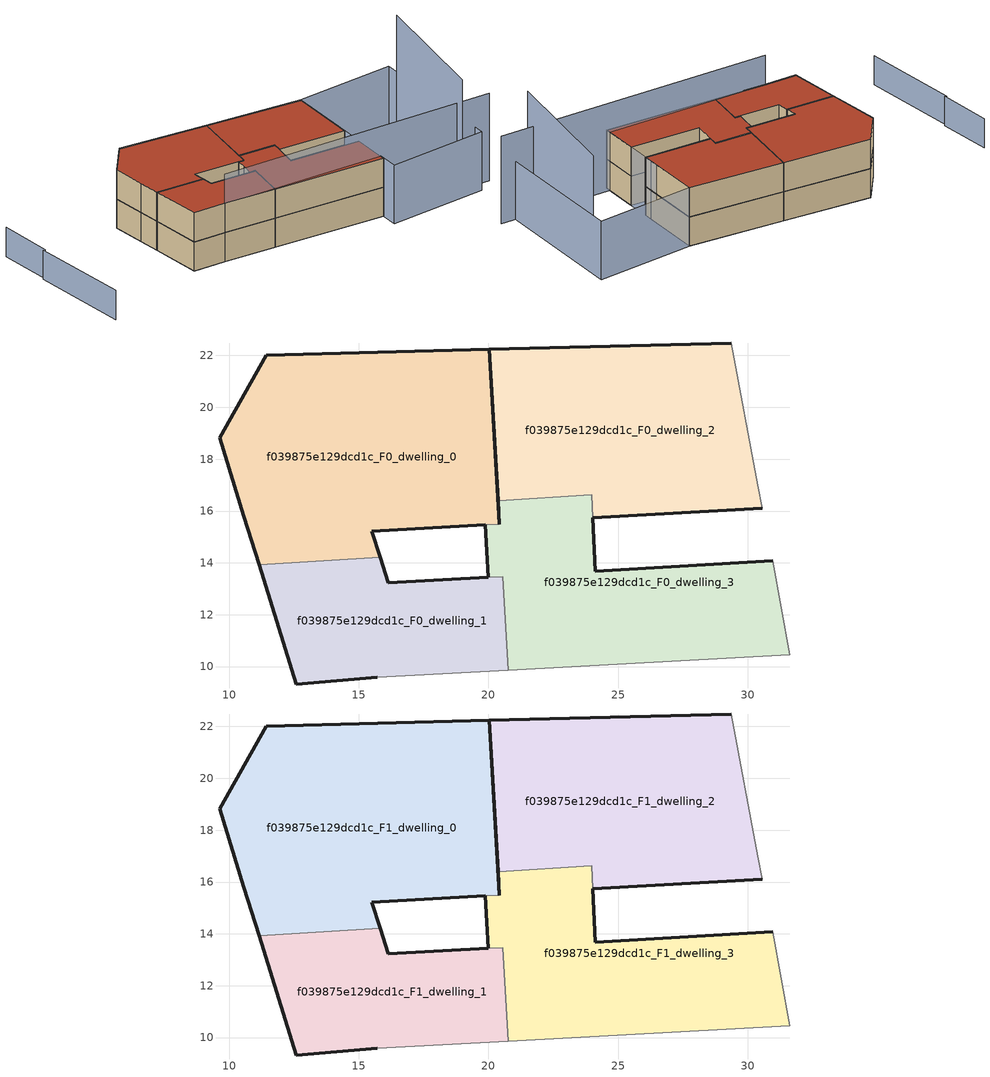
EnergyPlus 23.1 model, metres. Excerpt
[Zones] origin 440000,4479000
f039875e129dcd1c_F0_dwelling_0
 floor ground (EU_floor_Construction): 20.42,15.5 20.02,22.24 11.42,22.01 9.62,18.83 10.57,15.8 11.15,13.93 15.82,14.21 15.5,15.21 19.88,15.46 z0
 wall outside (EU_wall_Construction): 19.88,15.46 15.5,15.21 15.82,14.21 / 11.15,13.93 10.57,15.8 9.62,18.83 11.42,22.01 20.02,22.24 20.42,15.5 z0:3
 wall to f039875e129dcd1c_F0_dwelling_1 (EU_wall_Construction): 15.82,14.21 11.15,13.93 z0:3
 wall to f039875e129dcd1c_F0_dwelling_3 (EU_wall_Construction): 20.42,15.5 19.88,15.46 z0:3
f039875e129dcd1c_F0_dwelling_1
 floor ground (EU_floor_Construction): 20.76,9.87 20.54,13.47 19.99,13.44 16.13,13.24 15.82,14.21 11.15,13.93 12.59,9.33 15.72,9.59 z0
 wall outside (EU_wall_Construction): 15.82,14.21 16.13,13.24 19.99,13.44 / 15.72,9.59 12.59,9.33 11.15,13.93 z0:3
 wall to f039875e129dcd1c_F0_dwelling_3 (EU_wall_Construction): 19.99,13.44 20.54,13.47 20.76,9.87 z0:3
 wall adiabatic (EU_wall_Construction): 20.76,9.87 15.72,9.59 z0:3
f039875e129dcd1c_F0_dwelling_2
 floor ground (EU_floor_Construction): 30.56,16.1 30.39,17 29.36,22.48 20.02,22.24 20.37,16.4 23.98,16.62 24.02,15.74 z0
 wall outside (EU_wall_Construction): 20.37,16.4 20.02,22.24 29.36,22.48 / 30.56,16.1 24.02,15.74 z0:3
 wall to f039875e129dcd1c_F0_dwelling_3 (EU_wall_Construction): 24.02,15.74 23.98,16.62 20.37,16.4 z0:3
 wall adiabatic (EU_wall_Construction): 29.36,22.48 30.39,17 30.56,16.1 z0:3
f039875e129dcd1c_F0_dwelling_3
 floor ground (EU_floor_Construction): 31.63,10.46 30.96,14.08 24.12,13.68 24.02,15.74 23.98,16.62 20.37,16.4 20.42,15.5 19.88,15.46 19.94,14.46 19.99,13.44 20.54,13.47 20.76,9.87 z0
 wall outside (EU_wall_Construction): 20.42,15.5 20.37,16.4 / 24.02,15.74 24.12,13.68 30.96,14.08 / 19.99,13.44 19.94,14.46 19.88,15.46 z0:3
 wall adiabatic (EU_wall_Construction): 30.96,14.08 31.63,10.46 20.76,9.87 z0:3
f039875e129dcd1c_F1_dwelling_0
 floor to f039875e129dcd1c_F0_dwelling_0 (EU_floor_Construction): 20.42,15.5 20.02,22.24 11.42,22.01 9.62,18.83 10.57,15.8 11.15,13.93 15.82,14.21 15.5,15.21 19.88,15.46 z3
 wall outside (EU_wall_Construction): 19.88,15.46 15.5,15.21 15.82,14.21 / 11.15,13.93 10.57,15.8 9.62,18.83 11.42,22.01 20.02,22.24 20.42,15.5 z3:6
 wall to f039875e129dcd1c_F1_dwelling_1 (EU_wall_Construction): 15.82,14.21 11.15,13.93 z3:6
 wall to f039875e129dcd1c_F1_dwelling_3 (EU_wall_Construction): 20.42,15.5 19.88,15.46 z3:6
 roof outside (EU_roof_Construction): 20.02,22.24 20.42,15.5 19.88,15.46 15.5,15.21 15.82,14.21 11.15,13.93 10.57,15.8 9.62,18.83 11.42,22.01 z6
f039875e129dcd1c_F1_dwelling_1
 floor to f039875e129dcd1c_F0_dwelling_1 (EU_floor_Construction): 20.76,9.87 20.54,13.47 19.99,13.44 16.13,13.24 15.82,14.21 11.15,13.93 12.59,9.33 15.72,9.59 z3
 wall outside (EU_wall_Construction): 15.82,14.21 16.13,13.24 19.99,13.44 / 15.72,9.59 12.59,9.33 11.15,13.93 z3:6
 wall to f039875e129dcd1c_F1_dwelling_3 (EU_wall_Construction): 19.99,13.44 20.54,13.47 20.76,9.87 z3:6
 wall adiabatic (EU_wall_Construction): 20.76,9.87 15.72,9.59 z3:6
 roof outside (EU_roof_Construction): 20.54,13.47 20.76,9.87 15.72,9.59 12.59,9.33 11.15,13.93 15.82,14.21 16.13,13.24 19.99,13.44 z6
f039875e129dcd1c_F1_dwelling_2
 floor to f039875e129dcd1c_F0_dwelling_2 (EU_floor_Construction): 30.56,16.1 30.39,17 29.36,22.48 20.02,22.24 20.37,16.4 23.98,16.62 24.02,15.74 z3
 wall outside (EU_wall_Construction): 20.37,16.4 20.02,22.24 29.36,22.48 / 30.56,16.1 24.02,15.74 z3:6
 wall to f039875e129dcd1c_F1_dwelling_3 (EU_wall_Construction): 24.02,15.74 23.98,16.62 20.37,16.4 z3:6
 wall adiabatic (EU_wall_Construction): 29.36,22.48 30.39,17 30.56,16.1 z3:6
 roof outside (EU_roof_Construction): 29.36,22.48 30.39,17 30.56,16.1 24.02,15.74 23.98,16.62 20.37,16.4 20.02,22.24 z6
f039875e129dcd1c_F1_dwelling_3
 floor to f039875e129dcd1c_F0_dwelling_3 (EU_floor_Construction): 31.63,10.46 30.96,14.08 24.12,13.68 24.02,15.74 23.98,16.62 20.37,16.4 20.42,15.5 19.88,15.46 19.94,14.46 19.99,13.44 20.54,13.47 20.76,9.87 z3
 wall outside (EU_wall_Construction): 20.42,15.5 20.37,16.4 / 24.02,15.74 24.12,13.68 30.96,14.08 / 19.99,13.44 19.94,14.46 19.88,15.46 z3:6
 wall adiabatic (EU_wall_Construction): 30.96,14.08 31.63,10.46 20.76,9.87 z3:6
 roof outside (EU_roof_Construction): 30.96,14.08 31.63,10.46 20.76,9.87 20.54,13.47 19.99,13.44 19.94,14.46 19.88,15.46 20.42,15.5 20.37,16.4 23.98,16.62 24.02,15.74 24.12,13.68 z6
shading: 0.04,13.88 2.81,4.94 / -1.23,18.75 0.21,13.85 z0:3; 15.72,9.59 42.59,11.84 z0:9; 31.92,8.94 29.36,22.48 / 29.36,22.48 38.79,24.26 / 38.79,24.26 41.35,10.72 / 41.35,10.72 31.92,8.94 z0:6; 39.35,10.49 38.9,22.82 z0:12
[Building]
EU S2 Campaign: North Axis=0; Terrain=City; Solar Distribution=FullExterior
[Site:Location]
Madrid: Latitude=40.5; Longitude=-3.5; Time Zone=1; Elevation=609
[SizingPeriod:WeatherFileDays]
AnnualSizingPeriod: Begin Month=1; Begin Day of Month=1; End Month=12; End Day of Month=31; Day of Week for Start Day=Monday; Use Weather File Daylight Saving Period=No; Use Weather File Rain and Snow Indicators=No
[MATERIAL]
EU_InternalMass_Material: Roughness=MediumRough; Thickness=0.1; Conductivity=1; Density=1800; Specific Heat=900; Thermal Absorptance=0.9; Solar Absorptance=0.7; Visible Absorptance=0.7
[MATERIAL:NOMASS] Roughness=MediumRough; Thermal Absorptance=0.9; Solar Absorptance=0.7; Visible Absorptance=0.7
Name | Thermal Resistance
EU_wall_NoMass | 0.419739
EU_roof_NoMass | 0.352165
EU_floor_NoMass | 0.608284
[CONSTRUCTION]
EU_wall_Construction: EU_wall_NoMass
EU_roof_Construction: EU_roof_NoMass
EU_floor_Construction: EU_floor_NoMass
EU_InternalMass_Construction: EU_InternalMass_Material
[ZONE] Type=1; Multiplier=1; Ceiling Height=autocalculate; Floor Area=autocalculate; Part of Total Floor Area=Yes
Name | Volume
f039875e129dcd1c_F0_dwelling_0; f039875e129dcd1c_F1_dwelling_0 | 218.911
f039875e129dcd1c_F0_dwelling_1; f039875e129dcd1c_F1_dwelling_1 | 108.104
f039875e129dcd1c_F0_dwelling_2; f039875e129dcd1c_F1_dwelling_2 | 182.581
f039875e129dcd1c_F0_dwelling_3; f039875e129dcd1c_F1_dwelling_3 | 151.077
[INTERNALMASS] Construction=EU_InternalMass_Construction
Name | Zone or ZoneList | Surface Area
f039875e129dcd1c_F0_dwelling_0_EU_InternalMass | f039875e129dcd1c_F0_dwelling_0 | 72.9706
f039875e129dcd1c_F0_dwelling_1_EU_InternalMass | f039875e129dcd1c_F0_dwelling_1 | 36.0346
f039875e129dcd1c_F0_dwelling_2_EU_InternalMass | f039875e129dcd1c_F0_dwelling_2 | 60.8604
f039875e129dcd1c_F0_dwelling_3_EU_InternalMass | f039875e129dcd1c_F0_dwelling_3 | 50.3593
f039875e129dcd1c_F1_dwelling_0_EU_InternalMass | f039875e129dcd1c_F1_dwelling_0 | 72.9706
f039875e129dcd1c_F1_dwelling_1_EU_InternalMass | f039875e129dcd1c_F1_dwelling_1 | 36.0346
f039875e129dcd1c_F1_dwelling_2_EU_InternalMass | f039875e129dcd1c_F1_dwelling_2 | 60.8604
f039875e129dcd1c_F1_dwelling_3_EU_InternalMass | f039875e129dcd1c_F1_dwelling_3 | 50.3593
[OTHEREQUIPMENT] Fuel Type=Electricity; Design Level Calculation Method=Watts/Area; Power per Zone Floor Area=1; Fraction Latent=0; Fraction Radiant=0; Fraction Lost=0; Carbon Dioxide Generation Rate=0; EndUse Subcategory=EU_Step8_InternalGains
Name | Zone or ZoneList or Space or SpaceList | Schedule
EU_Step8_InternalGain_f039875e129dcd1c_F0_dwelling_0_f000 | f039875e129dcd1c_F0_dwelling_0 | EU_Step8_GainSchedule_f039875e129dcd1c_F0_dwelling_0_f000
EU_Step8_InternalGain_f039875e129dcd1c_F0_dwelling_1_f000 | f039875e129dcd1c_F0_dwelling_1 | EU_Step8_GainSchedule_f039875e129dcd1c_F0_dwelling_1_f000
EU_Step8_InternalGain_f039875e129dcd1c_F0_dwelling_2_f000 | f039875e129dcd1c_F0_dwelling_2 | EU_Step8_GainSchedule_f039875e129dcd1c_F0_dwelling_2_f000
EU_Step8_InternalGain_f039875e129dcd1c_F0_dwelling_3_f000 | f039875e129dcd1c_F0_dwelling_3 | EU_Step8_GainSchedule_f039875e129dcd1c_F0_dwelling_3_f000
EU_Step8_InternalGain_f039875e129dcd1c_F1_dwelling_0_f000 | f039875e129dcd1c_F1_dwelling_0 | EU_Step8_GainSchedule_f039875e129dcd1c_F1_dwelling_0_f000
EU_Step8_InternalGain_f039875e129dcd1c_F1_dwelling_1_f000 | f039875e129dcd1c_F1_dwelling_1 | EU_Step8_GainSchedule_f039875e129dcd1c_F1_dwelling_1_f000
EU_Step8_InternalGain_f039875e129dcd1c_F1_dwelling_2_f000 | f039875e129dcd1c_F1_dwelling_2 | EU_Step8_GainSchedule_f039875e129dcd1c_F1_dwelling_2_f000
EU_Step8_InternalGain_f039875e129dcd1c_F1_dwelling_3_f000 | f039875e129dcd1c_F1_dwelling_3 | EU_Step8_GainSchedule_f039875e129dcd1c_F1_dwelling_3_f000
[ZONEVENTILATION:DESIGNFLOWRATE] Schedule=EU_AlwaysOn; Design Flow Rate Calculation Method=AirChanges/Hour; Air Changes per Hour=0.703302; Ventilation Type=Natural; Fan Pressure Rise=0; Fan Total Efficiency=1; Constant Term Coefficient=1; Temperature Term Coefficient=0; Velocity Term Coefficient=0; Velocity Squared Term Coefficient=0; Minimum Indoor Temperature=-100; Maximum Indoor Temperature=100; Delta Temperature=-100; Minimum Outdoor Temperature=-100; Maximum Outdoor Temperature=100; Maximum Wind Speed=40
Name | Zone or ZoneList or Space or SpaceList
EU_ConstantAir_f039875e129dcd1c_F0_dwelling_0 | f039875e129dcd1c_F0_dwelling_0
EU_ConstantAir_f039875e129dcd1c_F0_dwelling_1 | f039875e129dcd1c_F0_dwelling_1
EU_ConstantAir_f039875e129dcd1c_F0_dwelling_2 | f039875e129dcd1c_F0_dwelling_2
EU_ConstantAir_f039875e129dcd1c_F0_dwelling_3 | f039875e129dcd1c_F0_dwelling_3
EU_ConstantAir_f039875e129dcd1c_F1_dwelling_0 | f039875e129dcd1c_F1_dwelling_0
EU_ConstantAir_f039875e129dcd1c_F1_dwelling_1 | f039875e129dcd1c_F1_dwelling_1
EU_ConstantAir_f039875e129dcd1c_F1_dwelling_2 | f039875e129dcd1c_F1_dwelling_2
EU_ConstantAir_f039875e129dcd1c_F1_dwelling_3 | f039875e129dcd1c_F1_dwelling_3
[HVACTEMPLATE:THERMOSTAT] Constant Heating Setpoint=20; Constant Cooling Setpoint=50
EU_HeatOnly_f039875e129dcd1c_F0_dwelling_0; EU_HeatOnly_f039875e129dcd1c_F0_dwelling_1; EU_HeatOnly_f039875e129dcd1c_F0_dwelling_2; EU_HeatOnly_f039875e129dcd1c_F0_dwelling_3; EU_HeatOnly_f039875e129dcd1c_F1_dwelling_0; EU_HeatOnly_f039875e129dcd1c_F1_dwelling_1; EU_HeatOnly_f039875e129dcd1c_F1_dwelling_2; EU_HeatOnly_f039875e129dcd1c_F1_dwelling_3
[HVACTEMPLATE:ZONE:IDEALLOADSAIRSYSTEM] System Availability Schedule=EU_AlwaysOn; Maximum Heating Supply Air Temperature=50; Minimum Cooling Supply Air Temperature=13; Maximum Heating Supply Air Humidity Ratio=0.0156; Minimum Cooling Supply Air Humidity Ratio=0.0077; Heating Limit=NoLimit; Cooling Limit=NoLimit; Heating Availability Schedule=EU_AlwaysOn; Cooling Availability Schedule=EU_CoolingOff; Dehumidification Control Type=ConstantSensibleHeatRatio; Cooling Sensible Heat Ratio=0.7; Dehumidification Setpoint=60; Humidification Control Type=None; Humidification Setpoint=30; Outdoor Air Method=None; Outdoor Air Flow Rate per Person=0.00944; Outdoor Air Flow Rate per Zone Floor Area=0; Outdoor Air Flow Rate per Zone=0; Demand Controlled Ventilation Type=None; Outdoor Air Economizer Type=NoEconomizer; Heat Recovery Type=None; Sensible Heat Recovery Effectiveness=0.7; Latent Heat Recovery Effectiveness=0.65
Name | Template Thermostat
f039875e129dcd1c_F0_dwelling_0 | EU_HeatOnly_f039875e129dcd1c_F0_dwelling_0
f039875e129dcd1c_F0_dwelling_1 | EU_HeatOnly_f039875e129dcd1c_F0_dwelling_1
f039875e129dcd1c_F0_dwelling_2 | EU_HeatOnly_f039875e129dcd1c_F0_dwelling_2
f039875e129dcd1c_F0_dwelling_3 | EU_HeatOnly_f039875e129dcd1c_F0_dwelling_3
f039875e129dcd1c_F1_dwelling_0 | EU_HeatOnly_f039875e129dcd1c_F1_dwelling_0
f039875e129dcd1c_F1_dwelling_1 | EU_HeatOnly_f039875e129dcd1c_F1_dwelling_1
f039875e129dcd1c_F1_dwelling_2 | EU_HeatOnly_f039875e129dcd1c_F1_dwelling_2
f039875e129dcd1c_F1_dwelling_3 | EU_HeatOnly_f039875e129dcd1c_F1_dwelling_3
[SIZING:ZONE] Zone Cooling Design Supply Air Temperature Input Method=SupplyAirTemperature; Zone Cooling Design Supply Air Temperature=13; Zone Heating Design Supply Air Temperature Input Method=SupplyAirTemperature; Zone Heating Design Supply Air Temperature=50; Zone Cooling Design Supply Air Humidity Ratio=0.008; Zone Heating Design Supply Air Humidity Ratio=0.008; Cooling Design Air Flow Method=DesignDay; Cooling Design Air Flow Rate=0; Cooling Minimum Air Flow per Zone Floor Area=0.000762; Cooling Minimum Air Flow=0; Cooling Minimum Air Flow Fraction=0.2; Heating Design Air Flow Method=DesignDay; Heating Design Air Flow Rate=0; Heating Maximum Air Flow per Zone Floor Area=0.002032; Heating Maximum Air Flow=0.141576; Heating Maximum Air Flow Fraction=0.3; Account for Dedicated Outdoor Air System=No; Dedicated Outdoor Air System Control Strategy=NeutralSupplyAir; Dedicated Outdoor Air Low Setpoint Temperature for Design=autosize; Dedicated Outdoor Air High Setpoint Temperature for Design=autosize; Zone Load Sizing Method=Sensible Load Only No Latent Load; Zone Latent Cooling Design Supply Air Humidity Ratio Input Method=HumidityRatioDifference; Zone Cooling Design Supply Air Humidity Ratio Difference=0.005; Zone Latent Heating Design Supply Air Humidity Ratio Input Method=HumidityRatioDifference; Zone Humidification Design Supply Air Humidity Ratio Difference=0.005
f039875e129dcd1c_F0_dwelling_0; f039875e129dcd1c_F0_dwelling_1; f039875e129dcd1c_F0_dwelling_2; f039875e129dcd1c_F0_dwelling_3; f039875e129dcd1c_F1_dwelling_0; f039875e129dcd1c_F1_dwelling_1; f039875e129dcd1c_F1_dwelling_2; f039875e129dcd1c_F1_dwelling_3
[SCHEDULE:CONSTANT]
Name | Hourly Value
EU_AlwaysOn | 1
EU_CoolingOff | 0
[SCHEDULE:FILE] Column Number=1; Rows to Skip at Top=0; Number of Hours of Data=8760; Column Separator=Comma; Interpolate to Timestep=No; Minutes per Item=60; Adjust Schedule for Daylight Savings=Yes
Name | File
EU_Step8_GainSchedule_f039875e129dcd1c_F0_dwelling_0_f000 | ../../schedules/f039875e129dcd1c/f039875e129dcd1c_F0_dwelling_0_f000_gain.csv
EU_Step8_GainSchedule_f039875e129dcd1c_F0_dwelling_1_f000 | ../../schedules/f039875e129dcd1c/f039875e129dcd1c_F0_dwelling_1_f000_gain.csv
EU_Step8_GainSchedule_f039875e129dcd1c_F0_dwelling_2_f000 | ../../schedules/f039875e129dcd1c/f039875e129dcd1c_F0_dwelling_2_f000_gain.csv
EU_Step8_GainSchedule_f039875e129dcd1c_F0_dwelling_3_f000 | ../../schedules/f039875e129dcd1c/f039875e129dcd1c_F0_dwelling_3_f000_gain.csv
EU_Step8_GainSchedule_f039875e129dcd1c_F1_dwelling_0_f000 | ../../schedules/f039875e129dcd1c/f039875e129dcd1c_F1_dwelling_0_f000_gain.csv
EU_Step8_GainSchedule_f039875e129dcd1c_F1_dwelling_1_f000 | ../../schedules/f039875e129dcd1c/f039875e129dcd1c_F1_dwelling_1_f000_gain.csv
EU_Step8_GainSchedule_f039875e129dcd1c_F1_dwelling_2_f000 | ../../schedules/f039875e129dcd1c/f039875e129dcd1c_F1_dwelling_2_f000_gain.csv
EU_Step8_GainSchedule_f039875e129dcd1c_F1_dwelling_3_f000 | ../../schedules/f039875e129dcd1c/f039875e129dcd1c_F1_dwelling_3_f000_gain.csv
